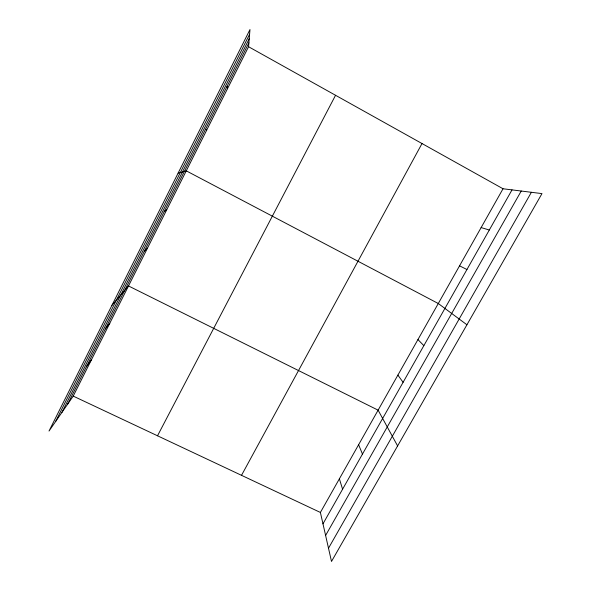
<?xml version="1.0" encoding="UTF-8"?>
<svg xmlns="http://www.w3.org/2000/svg" width="591" height="591" viewBox="0 0 591 591"><rect width="100%" height="100%" fill="white"/><g stroke="black" fill="none" stroke-linecap="round" stroke-linejoin="round"><path stroke-width="0.89" d="M248.567 46.733L249.978 29.55L49.016 431.038L73.225 396.11L248.567 46.733L503.03 188.765L541.984 193.604L331.499 561.45L320.396 512.456L503.03 188.765M55.584 421.553L249.594 34.248M61.9 412.444L249.225 38.74M67.625 404.185L248.892 42.796M157.524 435.789L335.548 95.284M241.52 475.327L422.011 143.539M322.981 523.84L512.02 189.881M325.611 535.453L521.232 191.026M328.5 548.219L531.39 192.289M86.36 366.826L91.383 359.926M105.383 328.914L109.808 323.211M111.935 305.333L128.506 285.955L378.114 410.161L397.603 445.932M144.285 251.345L147.477 248.154M164.187 211.667L166.736 209.79M178.113 173.119L186.276 170.851L438.286 303.515L466.934 324.777M481.133 227.587L489.304 230.01M73.225 396.11L320.396 512.456M459.554 265.824L466.942 269.518M205.55 129.207L206.717 130.123M417.948 339.566L423.85 345.639M397.891 375.108L403.092 382.311M358.611 444.735L362.468 454.087M339.374 478.828L342.581 489.208M227.047 86.345L227.483 88.753"/></g></svg>
